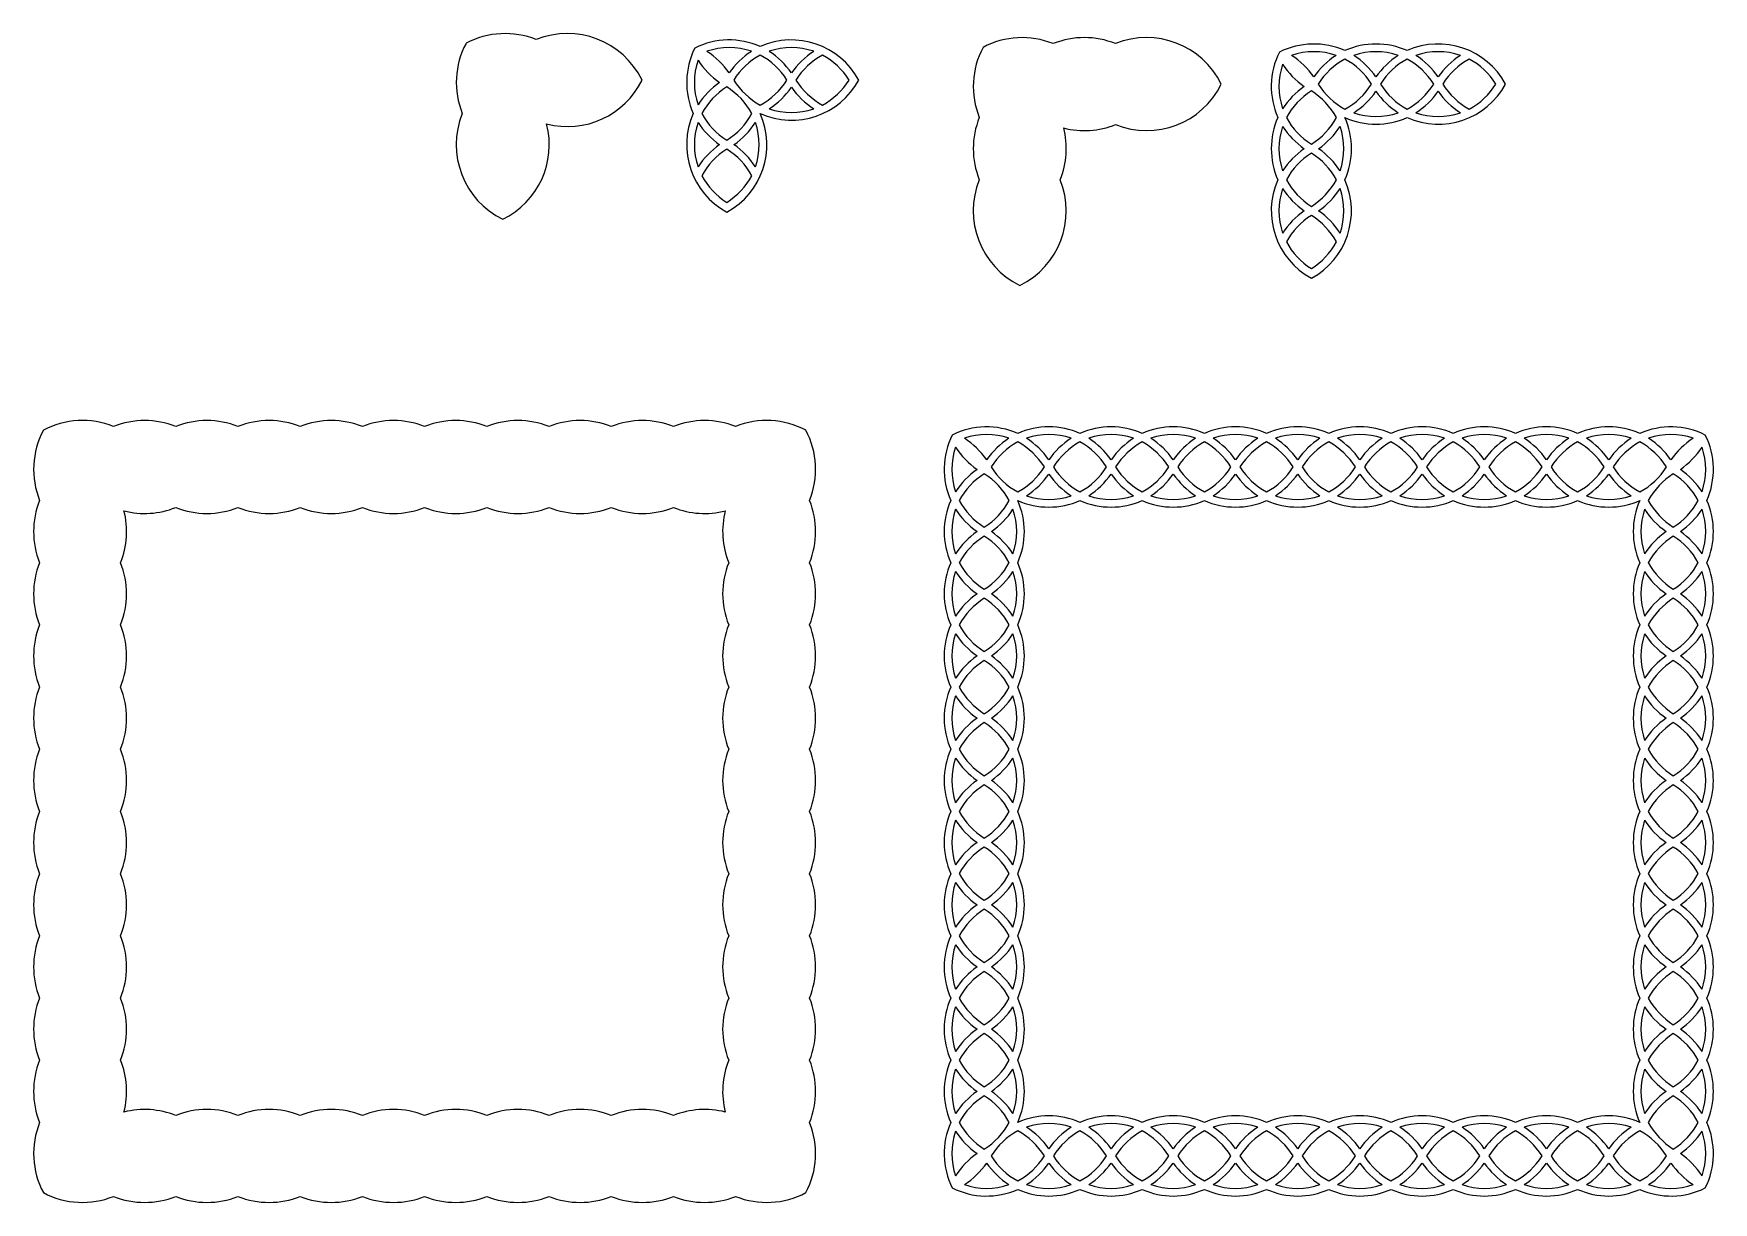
# Model space of a CAD drawing. Extents: x -295 to 99, y 28 to 302.
import ezdxf

# ---------------------------------------------------------------- set-up
doc = ezdxf.new("R2010")
doc.units = 0
doc.layers.get('0').update_dxf_attribs({"linetype": 'CONTINUOUS'})

msp = doc.modelspace()

# ---------------------------------------------------------------- linework, layer by layer
for centre, radius, start, end in [((-176.06, 290.92), 19.5, 151.9588, 201.9571), ((-184.1, 282.88), 19.5, 68.0429, 118.0412), ((-169.52, 282.88), 19.5, 26.1845, 111.9571), ((-131.6, 282.88), 18, 66.1039, 116.579), ((-117.02, 282.88), 18, 28.5578, 113.8961), ((-62.93, 281.93), 19.5, 68.0429, 118.0412), ((-48.35, 281.93), 19.5, 68.0429, 111.9571), ((-33.77, 281.93), 19.5, 26.1845, 111.9571), ((5.41, 281.93), 18, 66.1039, 116.579), ((19.99, 281.93), 18, 66.1039, 113.8961), ((34.56, 281.93), 18, 28.5578, 113.8961), ((-123.56, 290.92), 18, 153.421, 203.8961), ((-123.55, 290.92), 16.21, 161.1961, 198.8039), ((-123.25, 306.21), 18.6, 212.7857, 235.3194), ((-131.6, 282.87), 16.21, 71.1961, 108.8039), ((-146.89, 282.57), 18.6, 34.6806, 57.2143), ((-116.3, 282.57), 18.6, 122.7857, 145.3194), ((-116.3, 282.57), 16.8, 118.4597, 147.9737), ((-132.31, 282.57), 16.8, 32.0263, 61.5403), ((-117.02, 282.87), 16.21, 71.1961, 108.8039), ((-132.31, 282.57), 18.6, 34.6806, 57.2143), ((-101.72, 282.57), 18.6, 122.7857, 145.3194), ((-101.72, 282.57), 16.8, 118.4597, 147.9737), ((-117.74, 282.57), 16.8, 32.0263, 61.5403), ((-54.89, 289.97), 19.5, 151.9588, 201.9571), ((13.45, 289.97), 18, 153.421, 203.8961), ((5.41, 281.92), 16.21, 71.1961, 108.8039), ((-9.89, 281.63), 18.6, 34.6806, 57.2143), ((20.7, 281.63), 18.6, 122.7857, 145.3194), ((20.7, 281.63), 16.8, 118.4597, 147.9737), ((4.69, 281.63), 16.8, 32.0263, 61.5403), ((19.99, 281.92), 16.21, 71.1961, 108.8039), ((4.69, 281.63), 18.6, 34.6806, 57.2143), ((35.28, 281.63), 18.6, 122.7857, 145.3194), ((35.28, 281.63), 16.8, 118.4597, 147.9737), ((19.27, 281.63), 16.8, 32.0263, 61.5403), ((34.56, 281.92), 16.21, 71.1961, 108.8039), ((19.27, 281.63), 18.6, 34.6806, 57.2143), ((49.86, 281.63), 18.6, 122.7857, 145.3194), ((49.86, 281.63), 16.8, 118.4597, 147.9737), ((33.85, 281.63), 16.8, 32.0263, 61.5403), ((-169.52, 300.08), 19.5, 255.5542, 333.8155), ((-116.3, 300.39), 16.8, 212.0263, 241.5403), ((-117.02, 300.08), 18, 246.1039, 331.4422), ((-132.31, 300.39), 16.8, 298.4597, 327.9737), ((-101.72, 300.39), 16.8, 212.0263, 241.5403), ((-117.74, 300.39), 16.8, 298.4597, 327.9737), ((13.46, 289.97), 16.21, 161.1961, 198.8039), ((13.75, 305.27), 18.6, 212.7857, 235.3194), ((-123.25, 275.62), 18.6, 124.6806, 147.2143), ((-123.25, 275.62), 16.8, 122.0263, 151.5403), ((-141.07, 275.62), 16.8, 28.4597, 57.9737), ((-132.31, 300.39), 18.6, 302.7857, 325.3194), ((-101.72, 300.39), 18.6, 214.6806, 237.2143), ((-33.77, 299.14), 19.5, 248.0429, 333.8155), ((13.75, 274.68), 18.6, 124.6806, 147.2143), ((13.75, 274.68), 16.8, 122.0263, 151.5403), ((-4.06, 274.68), 16.8, 28.4597, 57.9737), ((20.7, 299.44), 16.8, 212.0263, 241.5403), ((4.69, 299.44), 16.8, 298.4597, 327.9737), ((4.69, 299.44), 18.6, 302.7857, 325.3194), ((35.28, 299.44), 18.6, 214.6806, 237.2143), ((35.28, 299.44), 16.8, 212.0263, 241.5403), ((34.56, 299.14), 18, 246.1039, 331.4422), ((19.27, 299.44), 16.8, 298.4597, 327.9737), ((19.27, 299.44), 18.6, 302.7857, 325.3194), ((49.86, 299.44), 18.6, 214.6806, 237.2143), ((49.86, 299.44), 16.8, 212.0263, 241.5403), ((33.85, 299.44), 16.8, 298.4597, 327.9737), ((-176.06, 276.34), 19.5, 158.0429, 243.8155), ((-123.56, 276.34), 18, 156.1039, 241.4422), ((-123.25, 291.63), 16.8, 208.4597, 237.9737), ((-141.07, 291.63), 16.8, 302.0263, 331.5403), ((-140.76, 276.34), 18, 298.5578, 23.8961), ((-117.02, 300.09), 16.21, 251.1961, 288.8039), ((19.99, 299.15), 16.21, 251.1961, 288.8039), ((34.56, 299.15), 16.21, 251.1961, 288.8039), ((-193.26, 276.34), 19.5, 296.1845, 14.4458), ((-123.55, 276.34), 16.21, 161.1961, 198.8039), ((-123.25, 291.63), 18.6, 212.7857, 235.3194), ((-141.07, 291.63), 18.6, 304.6806, 327.2143), ((-140.77, 276.34), 16.21, 341.1961, 18.8039), ((-54.89, 275.4), 19.5, 158.0429, 201.9571), ((-72.09, 275.4), 19.5, 338.0429, 14.4458), ((-48.35, 299.14), 19.5, 255.5542, 291.9571), ((13.45, 275.4), 18, 156.1039, 203.8961), ((13.46, 275.4), 16.21, 161.1961, 198.8039), ((13.75, 290.69), 18.6, 212.7857, 235.3194), ((13.75, 290.69), 16.8, 208.4597, 237.9737), ((-4.06, 290.69), 16.8, 302.0263, 331.5403), ((-4.06, 290.69), 18.6, 304.6806, 327.2143), ((-3.77, 275.4), 16.21, 341.1961, 18.8039), ((19.99, 299.14), 18, 246.1039, 293.8961), ((-3.76, 275.4), 18, 336.1039, 23.8961), ((-123.25, 261.04), 18.6, 124.6806, 147.2143), ((-141.07, 261.04), 18.6, 32.7857, 55.3194), ((-123.25, 261.04), 16.8, 122.0263, 151.5403), ((-141.07, 261.04), 16.8, 28.4597, 57.9737), ((13.75, 260.1), 18.6, 124.6806, 147.2143), ((13.75, 260.1), 16.8, 122.0263, 151.5403), ((-4.06, 260.1), 16.8, 28.4597, 57.9737), ((-4.06, 260.1), 18.6, 32.7857, 55.3194), ((-123.25, 277.06), 16.8, 208.4597, 237.9737), ((-141.07, 277.06), 16.8, 302.0263, 331.5403), ((-54.89, 260.82), 19.5, 158.0429, 243.8155), ((-72.09, 260.82), 19.5, 296.1845, 21.9571), ((13.45, 260.82), 18, 156.1039, 241.4422), ((13.75, 276.11), 16.8, 208.4597, 237.9737), ((-3.76, 260.82), 18, 298.5578, 23.8961), ((-4.06, 276.11), 16.8, 302.0263, 331.5403), ((13.46, 260.82), 16.21, 161.1961, 198.8039), ((13.75, 276.11), 18.6, 212.7857, 235.3194), ((-4.06, 276.11), 18.6, 304.6806, 327.2143), ((-3.77, 260.82), 16.21, 341.1961, 18.8039), ((13.75, 245.52), 18.6, 124.6806, 147.2143), ((-4.06, 245.52), 18.6, 32.7857, 55.3194), ((13.75, 245.52), 16.8, 122.0263, 151.5403), ((-4.06, 245.52), 16.8, 28.4597, 57.9737), ((13.75, 261.53), 16.8, 208.4597, 237.9737), ((-4.06, 261.53), 16.8, 302.0263, 331.5403), ((-275.12, 200.22), 19.5, 151.9588, 201.9571), ((-283.17, 192.18), 19.5, 68.0429, 118.0412), ((-268.59, 192.18), 19.5, 68.0429, 111.9571), ((-254.01, 192.18), 19.5, 68.0429, 111.9571), ((-239.43, 192.18), 19.5, 68.0429, 111.9571), ((-224.85, 192.18), 19.5, 68.0429, 111.9571), ((-210.27, 192.18), 19.5, 68.0429, 111.9571), ((-195.69, 192.18), 19.5, 68.0429, 111.9571), ((-181.11, 192.18), 19.5, 68.0429, 111.9571), ((-166.53, 192.18), 19.5, 68.0429, 111.9571), ((-151.95, 192.18), 19.5, 68.0429, 111.9571), ((-137.37, 192.18), 19.5, 68.0429, 111.9571), ((-122.8, 192.18), 19.5, 61.9588, 111.9571), ((-130.84, 200.22), 19.5, 338.0429, 28.0412), ((-71.26, 192.18), 18, 66.1039, 116.579), ((-56.68, 192.18), 18, 66.1039, 113.8961), ((-42.1, 192.18), 18, 66.1039, 113.8961), ((-27.52, 192.18), 18, 66.1039, 113.8961), ((-12.94, 192.18), 18, 66.1039, 113.8961), ((1.64, 192.18), 18, 66.1039, 113.8961), ((16.22, 192.18), 18, 66.1039, 113.8961), ((30.8, 192.18), 18, 66.1039, 113.8961), ((45.38, 192.18), 18, 66.1039, 113.8961), ((59.95, 192.18), 18, 66.1039, 113.8961), ((74.53, 192.18), 18, 66.1039, 113.8961), ((89.11, 192.18), 18, 63.421, 113.8961), ((-63.22, 200.22), 18, 153.421, 203.8961), ((-63.21, 200.22), 16.21, 161.1961, 198.8039), ((-62.91, 215.51), 18.6, 212.7857, 235.3194), ((-71.26, 192.17), 16.21, 71.1961, 108.8039), ((-86.55, 191.87), 18.6, 34.6806, 57.2143), ((-55.96, 191.87), 18.6, 122.7857, 145.3194), ((-55.96, 191.87), 16.8, 118.4597, 147.9737), ((-71.97, 191.87), 16.8, 32.0263, 61.5403), ((-56.68, 192.17), 16.21, 71.1961, 108.8039), ((-71.97, 191.87), 18.6, 34.6806, 57.2143), ((-41.38, 191.87), 18.6, 122.7857, 145.3194), ((-41.38, 191.87), 16.8, 118.4597, 147.9737), ((-57.4, 191.87), 16.8, 32.0263, 61.5403), ((-42.1, 192.17), 16.21, 71.1961, 108.8039), ((-57.4, 191.87), 18.6, 34.6806, 57.2143), ((-26.8, 191.87), 18.6, 122.7857, 145.3194), ((-26.8, 191.87), 16.8, 118.4597, 147.9737), ((-42.82, 191.87), 16.8, 32.0263, 61.5403), ((-27.52, 192.17), 16.21, 71.1961, 108.8039), ((-42.82, 191.87), 18.6, 34.6806, 57.2143), ((-12.23, 191.87), 18.6, 122.7857, 145.3194), ((-12.23, 191.87), 16.8, 118.4597, 147.9737), ((-28.24, 191.87), 16.8, 32.0263, 61.5403), ((-12.94, 192.17), 16.21, 71.1961, 108.8039), ((-28.24, 191.87), 18.6, 34.6806, 57.2143), ((2.35, 191.87), 18.6, 122.7857, 145.3194), ((2.35, 191.87), 16.8, 118.4597, 147.9737), ((-13.66, 191.87), 16.8, 32.0263, 61.5403), ((1.64, 192.17), 16.21, 71.1961, 108.8039), ((-13.66, 191.87), 18.6, 34.6806, 57.2143), ((16.93, 191.87), 18.6, 122.7857, 145.3194), ((16.93, 191.87), 16.8, 118.4597, 147.9737), ((0.92, 191.87), 16.8, 32.0263, 61.5403), ((16.22, 192.17), 16.21, 71.1961, 108.8039), ((0.92, 191.87), 18.6, 34.6806, 57.2143), ((31.51, 191.87), 18.6, 122.7857, 145.3194), ((31.51, 191.87), 16.8, 118.4597, 147.9737), ((15.5, 191.87), 16.8, 32.0263, 61.5403), ((30.8, 192.17), 16.21, 71.1961, 108.8039), ((15.5, 191.87), 18.6, 34.6806, 57.2143), ((46.09, 191.87), 18.6, 122.7857, 145.3194), ((46.09, 191.87), 16.8, 118.4597, 147.9737), ((30.08, 191.87), 16.8, 32.0263, 61.5403), ((45.38, 192.17), 16.21, 71.1961, 108.8039), ((30.08, 191.87), 18.6, 34.6806, 57.2143), ((60.67, 191.87), 18.6, 122.7857, 145.3194), ((60.67, 191.87), 16.8, 118.4597, 147.9737), ((44.66, 191.87), 16.8, 32.0263, 61.5403), ((59.95, 192.17), 16.21, 71.1961, 108.8039), ((44.66, 191.87), 18.6, 34.6806, 57.2143), ((75.25, 191.87), 18.6, 122.7857, 145.3194), ((75.25, 191.87), 16.8, 118.4597, 147.9737), ((59.24, 191.87), 16.8, 32.0263, 61.5403), ((74.53, 192.17), 16.21, 71.1961, 108.8039), ((59.24, 191.87), 18.6, 34.6806, 57.2143), ((89.83, 191.87), 18.6, 122.7857, 145.3194), ((89.83, 191.87), 16.8, 118.4597, 147.9737), ((73.82, 191.87), 16.8, 32.0263, 61.5403), ((89.11, 192.17), 16.21, 71.1961, 108.8039), ((73.82, 191.87), 18.6, 34.6806, 57.2143), ((104.41, 191.87), 18.6, 122.7857, 145.3194), ((80.76, 215.51), 18.6, 304.6806, 327.2143), ((81.06, 200.22), 16.21, 341.1961, 18.8039), ((81.07, 200.22), 18, 336.1039, 26.579), ((-62.91, 184.92), 18.6, 124.6806, 147.2143), ((-62.91, 184.92), 16.8, 122.0263, 151.5403), ((-80.73, 184.92), 16.8, 28.4597, 57.9737), ((-55.96, 209.69), 16.8, 212.0263, 241.5403), ((-71.97, 209.69), 16.8, 298.4597, 327.9737), ((-71.97, 209.69), 18.6, 302.7857, 325.3194), ((-41.38, 209.69), 18.6, 214.6806, 237.2143), ((-41.38, 209.69), 16.8, 212.0263, 241.5403), ((-57.4, 209.69), 16.8, 298.4597, 327.9737), ((-57.4, 209.69), 18.6, 302.7857, 325.3194), ((-26.8, 209.69), 18.6, 214.6806, 237.2143), ((-26.8, 209.69), 16.8, 212.0263, 241.5403), ((-42.82, 209.69), 16.8, 298.4597, 327.9737), ((-42.82, 209.69), 18.6, 302.7857, 325.3194), ((-12.23, 209.69), 18.6, 214.6806, 237.2143), ((-12.23, 209.69), 16.8, 212.0263, 241.5403), ((-28.24, 209.69), 16.8, 298.4597, 327.9737), ((-28.24, 209.69), 18.6, 302.7857, 325.3194), ((2.35, 209.69), 18.6, 214.6806, 237.2143), ((2.35, 209.69), 16.8, 212.0263, 241.5403), ((-13.66, 209.69), 16.8, 298.4597, 327.9737), ((-13.66, 209.69), 18.6, 302.7857, 325.3194), ((16.93, 209.69), 18.6, 214.6806, 237.2143), ((16.93, 209.69), 16.8, 212.0263, 241.5403), ((0.92, 209.69), 16.8, 298.4597, 327.9737), ((0.92, 209.69), 18.6, 302.7857, 325.3194), ((31.51, 209.69), 18.6, 214.6806, 237.2143), ((31.51, 209.69), 16.8, 212.0263, 241.5403), ((15.5, 209.69), 16.8, 298.4597, 327.9737), ((15.5, 209.69), 18.6, 302.7857, 325.3194), ((46.09, 209.69), 18.6, 214.6806, 237.2143), ((46.09, 209.69), 16.8, 212.0263, 241.5403), ((30.08, 209.69), 16.8, 298.4597, 327.9737), ((30.08, 209.69), 18.6, 302.7857, 325.3194), ((60.67, 209.69), 18.6, 214.6806, 237.2143), ((60.67, 209.69), 16.8, 212.0263, 241.5403), ((44.66, 209.69), 16.8, 298.4597, 327.9737), ((44.66, 209.69), 18.6, 302.7857, 325.3194), ((75.25, 209.69), 18.6, 214.6806, 237.2143), ((75.25, 209.69), 16.8, 212.0263, 241.5403), ((59.24, 209.69), 16.8, 298.4597, 327.9737), ((59.24, 209.69), 18.6, 302.7857, 325.3194), ((89.83, 209.69), 18.6, 214.6806, 237.2143), ((89.83, 209.69), 16.8, 212.0263, 241.5403), ((73.82, 209.69), 16.8, 298.4597, 327.9737), ((98.58, 184.92), 16.8, 122.0263, 151.5403), ((80.76, 184.92), 16.8, 28.4597, 57.9737), ((80.76, 184.92), 18.6, 32.7857, 55.3194), ((-275.12, 185.64), 19.5, 158.0429, 201.9571), ((-130.84, 185.64), 19.5, 338.0429, 21.9571), ((-63.22, 185.64), 18, 156.1039, 203.8961), ((-62.91, 200.93), 16.8, 208.4597, 237.9737), ((-80.73, 200.93), 16.8, 302.0263, 331.5403), ((-80.42, 185.64), 18, 336.1039, 23.8961), ((-56.68, 209.38), 18, 246.1039, 293.8961), ((-56.68, 209.39), 16.21, 251.1961, 288.8039), ((-42.1, 209.38), 18, 246.1039, 293.8961), ((-42.1, 209.39), 16.21, 251.1961, 288.8039), ((-27.52, 209.38), 18, 246.1039, 293.8961), ((-27.52, 209.39), 16.21, 251.1961, 288.8039), ((-12.94, 209.38), 18, 246.1039, 293.8961), ((-12.94, 209.39), 16.21, 251.1961, 288.8039), ((1.64, 209.38), 18, 246.1039, 293.8961), ((1.64, 209.39), 16.21, 251.1961, 288.8039), ((16.22, 209.38), 18, 246.1039, 293.8961), ((16.22, 209.39), 16.21, 251.1961, 288.8039), ((30.8, 209.38), 18, 246.1039, 293.8961), ((30.8, 209.39), 16.21, 251.1961, 288.8039), ((45.38, 209.38), 18, 246.1039, 293.8961), ((45.38, 209.39), 16.21, 251.1961, 288.8039), ((59.95, 209.38), 18, 246.1039, 293.8961), ((59.95, 209.39), 16.21, 251.1961, 288.8039), ((74.53, 209.38), 18, 246.1039, 293.8961), ((74.53, 209.39), 16.21, 251.1961, 288.8039), ((98.28, 185.64), 18, 156.1039, 203.8961), ((98.58, 200.93), 16.8, 208.4597, 237.9737), ((80.76, 200.93), 16.8, 302.0263, 331.5403), ((81.07, 185.64), 18, 336.1039, 23.8961), ((-292.33, 185.64), 19.5, 338.0429, 14.4458), ((-268.59, 209.38), 19.5, 255.5542, 291.9571), ((-254.01, 209.38), 19.5, 248.0429, 291.9571), ((-239.43, 209.38), 19.5, 248.0429, 291.9571), ((-224.85, 209.38), 19.5, 248.0429, 291.9571), ((-210.27, 209.38), 19.5, 248.0429, 291.9571), ((-195.69, 209.38), 19.5, 248.0429, 291.9571), ((-181.11, 209.38), 19.5, 248.0429, 291.9571), ((-166.53, 209.38), 19.5, 248.0429, 291.9571), ((-151.95, 209.38), 19.5, 248.0429, 291.9571), ((-137.37, 209.38), 19.5, 248.0429, 284.4458), ((-113.63, 185.64), 19.5, 165.5542, 201.9571), ((-63.21, 185.64), 16.21, 161.1961, 198.8039), ((-62.91, 200.93), 18.6, 212.7857, 235.3194), ((-80.73, 200.93), 18.6, 304.6806, 327.2143), ((-80.43, 185.64), 16.21, 341.1961, 18.8039), ((98.29, 185.64), 16.21, 161.1961, 198.8039), ((98.58, 200.93), 18.6, 212.7857, 235.3194), ((80.76, 200.93), 18.6, 304.6806, 327.2143), ((81.06, 185.64), 16.21, 341.1961, 18.8039), ((-62.91, 170.34), 18.6, 124.6806, 147.2143), ((-80.73, 170.34), 18.6, 32.7857, 55.3194), ((98.58, 170.34), 18.6, 124.6806, 147.2143), ((80.76, 170.34), 18.6, 32.7857, 55.3194), ((-62.91, 170.34), 16.8, 122.0263, 151.5403), ((-80.73, 170.34), 16.8, 28.4597, 57.9737), ((98.58, 170.34), 16.8, 122.0263, 151.5403), ((80.76, 170.34), 16.8, 28.4597, 57.9737), ((-275.12, 171.06), 19.5, 158.0429, 201.9571), ((-292.33, 171.06), 19.5, 338.0429, 21.9571), ((-113.63, 171.06), 19.5, 158.0429, 201.9571), ((-130.84, 171.06), 19.5, 338.0429, 21.9571), ((-63.22, 171.06), 18, 156.1039, 203.8961), ((-62.91, 186.36), 16.8, 208.4597, 237.9737), ((-80.73, 186.36), 16.8, 302.0263, 331.5403), ((-80.42, 171.06), 18, 336.1039, 23.8961), ((98.28, 171.06), 18, 156.1039, 203.8961), ((98.58, 186.36), 16.8, 208.4597, 237.9737), ((80.76, 186.36), 16.8, 302.0263, 331.5403), ((81.07, 171.06), 18, 336.1039, 23.8961), ((-63.21, 171.06), 16.21, 161.1961, 198.8039), ((-62.91, 186.36), 18.6, 212.7857, 235.3194), ((-80.73, 186.36), 18.6, 304.6806, 327.2143), ((-80.43, 171.06), 16.21, 341.1961, 18.8039), ((98.29, 171.06), 16.21, 161.1961, 198.8039), ((98.58, 186.36), 18.6, 212.7857, 235.3194), ((80.76, 186.36), 18.6, 304.6806, 327.2143), ((81.06, 171.06), 16.21, 341.1961, 18.8039), ((-62.91, 155.76), 18.6, 124.6806, 147.2143), ((-62.91, 155.76), 16.8, 122.0263, 151.5403), ((-80.73, 155.76), 16.8, 28.4597, 57.9737), ((-80.73, 155.76), 18.6, 32.7857, 55.3194), ((98.58, 155.76), 18.6, 124.6806, 147.2143), ((98.58, 155.76), 16.8, 122.0263, 151.5403), ((80.76, 155.76), 16.8, 28.4597, 57.9737), ((80.76, 155.76), 18.6, 32.7857, 55.3194), ((-275.12, 156.48), 19.5, 158.0429, 201.9571), ((-292.33, 156.48), 19.5, 338.0429, 21.9571), ((-113.63, 156.48), 19.5, 158.0429, 201.9571), ((-130.84, 156.48), 19.5, 338.0429, 21.9571), ((-63.22, 156.48), 18, 156.1039, 203.8961), ((-63.21, 156.48), 16.21, 161.1961, 198.8039), ((-62.91, 171.78), 18.6, 212.7857, 235.3194), ((-62.91, 171.78), 16.8, 208.4597, 237.9737), ((-80.73, 171.78), 16.8, 302.0263, 331.5403), ((-80.73, 171.78), 18.6, 304.6806, 327.2143), ((-80.43, 156.48), 16.21, 341.1961, 18.8039), ((-80.42, 156.48), 18, 336.1039, 23.8961), ((98.28, 156.48), 18, 156.1039, 203.8961), ((98.29, 156.48), 16.21, 161.1961, 198.8039), ((98.58, 171.78), 18.6, 212.7857, 235.3194), ((98.58, 171.78), 16.8, 208.4597, 237.9737), ((80.76, 171.78), 16.8, 302.0263, 331.5403), ((80.76, 171.78), 18.6, 304.6806, 327.2143), ((81.06, 156.48), 16.21, 341.1961, 18.8039), ((81.07, 156.48), 18, 336.1039, 23.8961), ((-62.91, 141.19), 18.6, 124.6806, 147.2143), ((-62.91, 141.19), 16.8, 122.0263, 151.5403), ((-80.73, 141.19), 16.8, 28.4597, 57.9737), ((-80.73, 141.19), 18.6, 32.7857, 55.3194), ((98.58, 141.19), 18.6, 124.6806, 147.2143), ((98.58, 141.19), 16.8, 122.0263, 151.5403), ((80.76, 141.19), 16.8, 28.4597, 57.9737), ((80.76, 141.19), 18.6, 32.7857, 55.3194), ((-275.12, 141.9), 19.5, 158.0429, 201.9571), ((-292.33, 141.9), 19.5, 338.0429, 21.9571), ((-113.63, 141.9), 19.5, 158.0429, 201.9571), ((-130.84, 141.9), 19.5, 338.0429, 21.9571), ((-63.22, 141.9), 18, 156.1039, 203.8961), ((-63.21, 141.9), 16.21, 161.1961, 198.8039), ((-62.91, 157.2), 18.6, 212.7857, 235.3194), ((-62.91, 157.2), 16.8, 208.4597, 237.9737), ((-80.73, 157.2), 16.8, 302.0263, 331.5403), ((-80.73, 157.2), 18.6, 304.6806, 327.2143), ((-80.43, 141.9), 16.21, 341.1961, 18.8039), ((-80.42, 141.9), 18, 336.1039, 23.8961), ((98.28, 141.9), 18, 156.1039, 203.8961), ((98.29, 141.9), 16.21, 161.1961, 198.8039), ((98.58, 157.2), 18.6, 212.7857, 235.3194), ((98.58, 157.2), 16.8, 208.4597, 237.9737), ((80.76, 157.2), 16.8, 302.0263, 331.5403), ((80.76, 157.2), 18.6, 304.6806, 327.2143), ((81.06, 141.9), 16.21, 341.1961, 18.8039), ((81.07, 141.9), 18, 336.1039, 23.8961), ((-62.91, 126.61), 18.6, 124.6806, 147.2143), ((-80.73, 126.61), 18.6, 32.7857, 55.3194), ((98.58, 126.61), 18.6, 124.6806, 147.2143), ((80.76, 126.61), 18.6, 32.7857, 55.3194), ((-62.91, 126.61), 16.8, 122.0263, 151.5403), ((-80.73, 126.61), 16.8, 28.4597, 57.9737), ((98.58, 126.61), 16.8, 122.0263, 151.5403), ((80.76, 126.61), 16.8, 28.4597, 57.9737), ((-275.12, 127.32), 19.5, 158.0429, 201.9571), ((-292.33, 127.32), 19.5, 338.0429, 21.9571), ((-113.63, 127.32), 19.5, 158.0429, 201.9571), ((-130.84, 127.32), 19.5, 338.0429, 21.9571), ((-63.22, 127.32), 18, 156.1039, 203.8961), ((-62.91, 142.62), 16.8, 208.4597, 237.9737), ((-80.73, 142.62), 16.8, 302.0263, 331.5403), ((-80.42, 127.32), 18, 336.1039, 23.8961), ((98.28, 127.32), 18, 156.1039, 203.8961), ((98.58, 142.62), 16.8, 208.4597, 237.9737), ((80.76, 142.62), 16.8, 302.0263, 331.5403), ((81.07, 127.32), 18, 336.1039, 23.8961), ((-63.21, 127.32), 16.21, 161.1961, 198.8039), ((-62.91, 142.62), 18.6, 212.7857, 235.3194), ((-80.73, 142.62), 18.6, 304.6806, 327.2143), ((-80.43, 127.32), 16.21, 341.1961, 18.8039), ((98.29, 127.32), 16.21, 161.1961, 198.8039), ((98.58, 142.62), 18.6, 212.7857, 235.3194), ((80.76, 142.62), 18.6, 304.6806, 327.2143), ((81.06, 127.32), 16.21, 341.1961, 18.8039), ((-62.91, 112.03), 18.6, 124.6806, 147.2143), ((-62.91, 112.03), 16.8, 122.0263, 151.5403), ((-80.73, 112.03), 16.8, 28.4597, 57.9737), ((-80.73, 112.03), 18.6, 32.7857, 55.3194), ((98.58, 112.03), 18.6, 124.6806, 147.2143), ((98.58, 112.03), 16.8, 122.0263, 151.5403), ((80.76, 112.03), 16.8, 28.4597, 57.9737), ((80.76, 112.03), 18.6, 32.7857, 55.3194), ((-275.12, 112.74), 19.5, 158.0429, 201.9571), ((-292.33, 112.74), 19.5, 338.0429, 21.9571), ((-113.63, 112.74), 19.5, 158.0429, 201.9571), ((-130.84, 112.74), 19.5, 338.0429, 21.9571), ((-63.22, 112.74), 18, 156.1039, 203.8961), ((-62.91, 128.04), 16.8, 208.4597, 237.9737), ((-80.73, 128.04), 16.8, 302.0263, 331.5403), ((-80.42, 112.74), 18, 336.1039, 23.8961), ((98.28, 112.74), 18, 156.1039, 203.8961), ((98.58, 128.04), 16.8, 208.4597, 237.9737), ((80.76, 128.04), 16.8, 302.0263, 331.5403), ((81.07, 112.74), 18, 336.1039, 23.8961), ((-63.21, 112.74), 16.21, 161.1961, 198.8039), ((-62.91, 128.04), 18.6, 212.7857, 235.3194), ((-80.73, 128.04), 18.6, 304.6806, 327.2143), ((-80.43, 112.74), 16.21, 341.1961, 18.8039), ((98.29, 112.74), 16.21, 161.1961, 198.8039), ((98.58, 128.04), 18.6, 212.7857, 235.3194), ((80.76, 128.04), 18.6, 304.6806, 327.2143), ((81.06, 112.74), 16.21, 341.1961, 18.8039), ((-62.91, 97.45), 18.6, 124.6806, 147.2143), ((-62.91, 97.45), 16.8, 122.0263, 151.5403), ((-80.73, 97.45), 16.8, 28.4597, 57.9737), ((-80.73, 97.45), 18.6, 32.7857, 55.3194), ((98.58, 97.45), 18.6, 124.6806, 147.2143), ((98.58, 97.45), 16.8, 122.0263, 151.5403), ((80.76, 97.45), 16.8, 28.4597, 57.9737), ((80.76, 97.45), 18.6, 32.7857, 55.3194), ((-275.12, 98.16), 19.5, 158.0429, 201.9571), ((-292.33, 98.16), 19.5, 338.0429, 21.9571), ((-113.63, 98.16), 19.5, 158.0429, 201.9571), ((-130.84, 98.16), 19.5, 338.0429, 21.9571), ((-63.22, 98.16), 18, 156.1039, 203.8961), ((-63.21, 98.16), 16.21, 161.1961, 198.8039), ((-62.91, 113.46), 18.6, 212.7857, 235.3194), ((-62.91, 113.46), 16.8, 208.4597, 237.9737), ((-80.73, 113.46), 16.8, 302.0263, 331.5403), ((-80.73, 113.46), 18.6, 304.6806, 327.2143), ((-80.43, 98.16), 16.21, 341.1961, 18.8039), ((-80.42, 98.16), 18, 336.1039, 23.8961), ((98.28, 98.16), 18, 156.1039, 203.8961), ((98.29, 98.16), 16.21, 161.1961, 198.8039), ((98.58, 113.46), 18.6, 212.7857, 235.3194), ((98.58, 113.46), 16.8, 208.4597, 237.9737), ((80.76, 113.46), 16.8, 302.0263, 331.5403), ((80.76, 113.46), 18.6, 304.6806, 327.2143), ((81.06, 98.16), 16.21, 341.1961, 18.8039), ((81.07, 98.16), 18, 336.1039, 23.8961), ((-62.91, 82.87), 18.6, 124.6806, 147.2143), ((-62.91, 82.87), 16.8, 122.0263, 151.5403), ((-80.73, 82.87), 16.8, 28.4597, 57.9737), ((-80.73, 82.87), 18.6, 32.7857, 55.3194), ((98.58, 82.87), 18.6, 124.6806, 147.2143), ((98.58, 82.87), 16.8, 122.0263, 151.5403), ((80.76, 82.87), 16.8, 28.4597, 57.9737), ((80.76, 82.87), 18.6, 32.7857, 55.3194), ((-275.12, 83.58), 19.5, 158.0429, 201.9571), ((-292.33, 83.58), 19.5, 338.0429, 21.9571), ((-113.63, 83.58), 19.5, 158.0429, 201.9571), ((-130.84, 83.58), 19.5, 338.0429, 21.9571), ((-63.22, 83.58), 18, 156.1039, 203.8961), ((-62.91, 98.88), 16.8, 208.4597, 237.9737), ((-80.73, 98.88), 16.8, 302.0263, 331.5403), ((-80.42, 83.58), 18, 336.1039, 23.8961), ((98.28, 83.58), 18, 156.1039, 203.8961), ((98.58, 98.88), 16.8, 208.4597, 237.9737), ((80.76, 98.88), 16.8, 302.0263, 331.5403), ((81.07, 83.58), 18, 336.1039, 23.8961), ((-63.21, 83.58), 16.21, 161.1961, 198.8039), ((-62.91, 98.88), 18.6, 212.7857, 235.3194), ((-80.73, 98.88), 18.6, 304.6806, 327.2143), ((-80.43, 83.58), 16.21, 341.1961, 18.8039), ((98.29, 83.58), 16.21, 161.1961, 198.8039), ((98.58, 98.88), 18.6, 212.7857, 235.3194), ((80.76, 98.88), 18.6, 304.6806, 327.2143), ((81.06, 83.58), 16.21, 341.1961, 18.8039), ((-62.91, 68.29), 18.6, 124.6806, 147.2143), ((-80.73, 68.29), 18.6, 32.7857, 55.3194), ((98.58, 68.29), 18.6, 124.6806, 147.2143), ((80.76, 68.29), 18.6, 32.7857, 55.3194), ((-62.91, 68.29), 16.8, 122.0263, 151.5403), ((-80.73, 68.29), 16.8, 28.4597, 57.9737), ((98.58, 68.29), 16.8, 122.0263, 151.5403), ((80.76, 68.29), 16.8, 28.4597, 57.9737), ((-275.12, 69.01), 19.5, 158.0429, 201.9571), ((-292.33, 69.01), 19.5, 338.0429, 21.9571), ((-113.63, 69.01), 19.5, 158.0429, 201.9571), ((-130.84, 69.01), 19.5, 338.0429, 21.9571), ((-63.22, 69.01), 18, 156.1039, 203.8961), ((-62.91, 84.3), 16.8, 208.4597, 237.9737), ((-80.73, 84.3), 16.8, 302.0263, 331.5403), ((-80.42, 69.01), 18, 336.1039, 23.8961), ((98.28, 69.01), 18, 156.1039, 203.8961), ((98.58, 84.3), 16.8, 208.4597, 237.9737), ((80.76, 84.3), 16.8, 302.0263, 331.5403), ((81.07, 69.01), 18, 336.1039, 23.8961), ((-63.21, 69.01), 16.21, 161.1961, 198.8039), ((-62.91, 84.3), 18.6, 212.7857, 235.3194), ((-80.73, 84.3), 18.6, 304.6806, 327.2143), ((-80.43, 69.01), 16.21, 341.1961, 18.8039), ((98.29, 69.01), 16.21, 161.1961, 198.8039), ((98.58, 84.3), 18.6, 212.7857, 235.3194), ((80.76, 84.3), 18.6, 304.6806, 327.2143), ((81.06, 69.01), 16.21, 341.1961, 18.8039), ((-62.91, 53.71), 18.6, 124.6806, 147.2143), ((-62.91, 53.71), 16.8, 122.0263, 151.5403), ((-80.73, 53.71), 16.8, 28.4597, 57.9737), ((-80.73, 53.71), 18.6, 32.7857, 55.3194), ((98.58, 53.71), 18.6, 124.6806, 147.2143), ((98.58, 53.71), 16.8, 122.0263, 151.5403), ((80.76, 53.71), 16.8, 28.4597, 57.9737), ((80.76, 53.71), 18.6, 32.7857, 55.3194), ((-275.12, 54.43), 19.5, 158.0429, 201.9571), ((-292.33, 54.43), 19.5, 345.5542, 21.9571), ((-113.63, 54.43), 19.5, 158.0429, 194.4458), ((-130.84, 54.43), 19.5, 338.0429, 21.9571), ((-63.22, 54.43), 18, 156.1039, 203.8961), ((-63.21, 54.43), 16.21, 161.1961, 198.8039), ((-62.91, 69.72), 18.6, 212.7857, 235.3194), ((-62.91, 69.72), 16.8, 208.4597, 237.9737), ((-80.73, 69.72), 16.8, 302.0263, 331.5403), ((-80.73, 69.72), 18.6, 304.6806, 327.2143), ((-80.43, 54.43), 16.21, 341.1961, 18.8039), ((-80.42, 54.43), 18, 336.1039, 23.8961), ((98.28, 54.43), 18, 156.1039, 203.8961), ((98.29, 54.43), 16.21, 161.1961, 198.8039), ((98.58, 69.72), 18.6, 212.7857, 235.3194), ((98.58, 69.72), 16.8, 208.4597, 237.9737), ((80.76, 69.72), 16.8, 302.0263, 331.5403), ((80.76, 69.72), 18.6, 304.6806, 327.2143), ((81.06, 54.43), 16.21, 341.1961, 18.8039), ((81.07, 54.43), 18, 336.1039, 23.8961), ((-62.91, 39.13), 18.6, 124.6806, 147.2143), ((-62.91, 39.13), 16.8, 122.0263, 151.5403), ((-80.73, 39.13), 16.8, 28.4597, 57.9737), ((-80.73, 39.13), 18.6, 32.7857, 55.3194), ((98.58, 39.13), 18.6, 124.6806, 147.2143), ((98.58, 39.13), 16.8, 122.0263, 151.5403), ((80.76, 39.13), 16.8, 28.4597, 57.9737), ((80.76, 39.13), 18.6, 32.7857, 55.3194), ((-268.59, 30.68), 19.5, 68.0429, 104.4458), ((-254.01, 30.68), 19.5, 68.0429, 111.9571), ((-239.43, 30.68), 19.5, 68.0429, 111.9571), ((-224.85, 30.68), 19.5, 68.0429, 111.9571), ((-210.27, 30.68), 19.5, 68.0429, 111.9571), ((-195.69, 30.68), 19.5, 68.0429, 111.9571), ((-181.11, 30.68), 19.5, 68.0429, 111.9571), ((-166.53, 30.68), 19.5, 68.0429, 111.9571), ((-151.95, 30.68), 19.5, 68.0429, 111.9571), ((-137.37, 30.68), 19.5, 75.5542, 111.9571), ((-56.68, 30.68), 18, 66.1039, 113.8961), ((-42.1, 30.68), 18, 66.1039, 113.8961), ((-27.52, 30.68), 18, 66.1039, 113.8961), ((-12.94, 30.68), 18, 66.1039, 113.8961), ((1.64, 30.68), 18, 66.1039, 113.8961), ((16.22, 30.68), 18, 66.1039, 113.8961), ((30.8, 30.68), 18, 66.1039, 113.8961), ((45.38, 30.68), 18, 66.1039, 113.8961), ((59.95, 30.68), 18, 66.1039, 113.8961), ((74.53, 30.68), 18, 66.1039, 113.8961), ((-275.12, 39.85), 19.5, 158.0429, 208.0412), ((-130.84, 39.85), 19.5, 331.9588, 21.9571), ((-63.22, 39.85), 18, 156.1039, 206.579), ((-63.21, 39.85), 16.21, 161.1961, 198.8039), ((-62.91, 55.14), 18.6, 212.7857, 235.3194), ((-62.91, 55.14), 16.8, 208.4597, 237.9737), ((-80.73, 55.14), 16.8, 302.0263, 331.5403), ((-55.96, 30.38), 16.8, 118.4597, 147.9737), ((-71.97, 30.38), 16.8, 32.0263, 61.5403), ((-56.68, 30.67), 16.21, 71.1961, 108.8039), ((-71.97, 30.38), 18.6, 34.6806, 57.2143), ((-41.38, 30.38), 18.6, 122.7857, 145.3194), ((-41.38, 30.38), 16.8, 118.4597, 147.9737), ((-57.4, 30.38), 16.8, 32.0263, 61.5403), ((-42.1, 30.67), 16.21, 71.1961, 108.8039), ((-57.4, 30.38), 18.6, 34.6806, 57.2143), ((-26.8, 30.38), 18.6, 122.7857, 145.3194), ((-26.8, 30.38), 16.8, 118.4597, 147.9737), ((-42.82, 30.38), 16.8, 32.0263, 61.5403), ((-27.52, 30.67), 16.21, 71.1961, 108.8039), ((-42.82, 30.38), 18.6, 34.6806, 57.2143), ((-12.23, 30.38), 18.6, 122.7857, 145.3194), ((-12.23, 30.38), 16.8, 118.4597, 147.9737), ((-28.24, 30.38), 16.8, 32.0263, 61.5403), ((-12.94, 30.67), 16.21, 71.1961, 108.8039), ((-28.24, 30.38), 18.6, 34.6806, 57.2143), ((2.35, 30.38), 18.6, 122.7857, 145.3194), ((2.35, 30.38), 16.8, 118.4597, 147.9737), ((-13.66, 30.38), 16.8, 32.0263, 61.5403), ((1.64, 30.67), 16.21, 71.1961, 108.8039), ((-13.66, 30.38), 18.6, 34.6806, 57.2143), ((16.93, 30.38), 18.6, 122.7857, 145.3194), ((16.93, 30.38), 16.8, 118.4597, 147.9737), ((0.92, 30.38), 16.8, 32.0263, 61.5403), ((16.22, 30.67), 16.21, 71.1961, 108.8039), ((0.92, 30.38), 18.6, 34.6806, 57.2143), ((31.51, 30.38), 18.6, 122.7857, 145.3194), ((31.51, 30.38), 16.8, 118.4597, 147.9737), ((15.5, 30.38), 16.8, 32.0263, 61.5403), ((30.8, 30.67), 16.21, 71.1961, 108.8039), ((15.5, 30.38), 18.6, 34.6806, 57.2143), ((46.09, 30.38), 18.6, 122.7857, 145.3194), ((46.09, 30.38), 16.8, 118.4597, 147.9737), ((30.08, 30.38), 16.8, 32.0263, 61.5403), ((45.38, 30.67), 16.21, 71.1961, 108.8039), ((30.08, 30.38), 18.6, 34.6806, 57.2143), ((60.67, 30.38), 18.6, 122.7857, 145.3194), ((60.67, 30.38), 16.8, 118.4597, 147.9737), ((44.66, 30.38), 16.8, 32.0263, 61.5403), ((59.95, 30.67), 16.21, 71.1961, 108.8039), ((44.66, 30.38), 18.6, 34.6806, 57.2143), ((75.25, 30.38), 18.6, 122.7857, 145.3194), ((75.25, 30.38), 16.8, 118.4597, 147.9737), ((59.24, 30.38), 16.8, 32.0263, 61.5403), ((74.53, 30.67), 16.21, 71.1961, 108.8039), ((59.24, 30.38), 18.6, 34.6806, 57.2143), ((89.83, 30.38), 18.6, 122.7857, 145.3194), ((89.83, 30.38), 16.8, 118.4597, 147.9737), ((73.82, 30.38), 16.8, 32.0263, 61.5403), ((98.58, 55.14), 16.8, 208.4597, 237.9737), ((80.76, 55.14), 16.8, 302.0263, 331.5403), ((80.76, 55.14), 18.6, 304.6806, 327.2143), ((81.06, 39.85), 16.21, 341.1961, 18.8039), ((81.07, 39.85), 18, 333.421, 23.8961), ((-62.91, 24.55), 18.6, 124.6806, 147.2143), ((80.76, 24.55), 18.6, 32.7857, 55.3194), ((-86.55, 48.2), 18.6, 302.7857, 325.3194), ((-55.96, 48.2), 18.6, 214.6806, 237.2143), ((-55.96, 48.2), 16.8, 212.0263, 241.5403), ((-71.97, 48.2), 16.8, 298.4597, 327.9737), ((-71.97, 48.2), 18.6, 302.7857, 325.3194), ((-41.38, 48.2), 18.6, 214.6806, 237.2143), ((-41.38, 48.2), 16.8, 212.0263, 241.5403), ((-57.4, 48.2), 16.8, 298.4597, 327.9737), ((-57.4, 48.2), 18.6, 302.7857, 325.3194), ((-26.8, 48.2), 18.6, 214.6806, 237.2143), ((-26.8, 48.2), 16.8, 212.0263, 241.5403), ((-42.82, 48.2), 16.8, 298.4597, 327.9737), ((-42.82, 48.2), 18.6, 302.7857, 325.3194), ((-12.23, 48.2), 18.6, 214.6806, 237.2143), ((-12.23, 48.2), 16.8, 212.0263, 241.5403), ((-28.24, 48.2), 16.8, 298.4597, 327.9737), ((-28.24, 48.2), 18.6, 302.7857, 325.3194), ((2.35, 48.2), 18.6, 214.6806, 237.2143), ((2.35, 48.2), 16.8, 212.0263, 241.5403), ((-13.66, 48.2), 16.8, 298.4597, 327.9737), ((-13.66, 48.2), 18.6, 302.7857, 325.3194), ((16.93, 48.2), 18.6, 214.6806, 237.2143), ((16.93, 48.2), 16.8, 212.0263, 241.5403), ((0.92, 48.2), 16.8, 298.4597, 327.9737), ((0.92, 48.2), 18.6, 302.7857, 325.3194), ((31.51, 48.2), 18.6, 214.6806, 237.2143), ((31.51, 48.2), 16.8, 212.0263, 241.5403), ((15.5, 48.2), 16.8, 298.4597, 327.9737), ((15.5, 48.2), 18.6, 302.7857, 325.3194), ((46.09, 48.2), 18.6, 214.6806, 237.2143), ((46.09, 48.2), 16.8, 212.0263, 241.5403), ((30.08, 48.2), 16.8, 298.4597, 327.9737), ((30.08, 48.2), 18.6, 302.7857, 325.3194), ((60.67, 48.2), 18.6, 214.6806, 237.2143), ((60.67, 48.2), 16.8, 212.0263, 241.5403), ((44.66, 48.2), 16.8, 298.4597, 327.9737), ((44.66, 48.2), 18.6, 302.7857, 325.3194), ((75.25, 48.2), 18.6, 214.6806, 237.2143), ((75.25, 48.2), 16.8, 212.0263, 241.5403), ((59.24, 48.2), 16.8, 298.4597, 327.9737), ((59.24, 48.2), 18.6, 302.7857, 325.3194), ((89.83, 48.2), 18.6, 214.6806, 237.2143), ((89.83, 48.2), 16.8, 212.0263, 241.5403), ((73.82, 48.2), 16.8, 298.4597, 327.9737), ((73.82, 48.2), 18.6, 302.7857, 325.3194), ((104.41, 48.2), 18.6, 214.6806, 237.2143), ((-71.26, 47.89), 18, 243.421, 293.8961), ((-71.26, 47.9), 16.21, 251.1961, 288.8039), ((-56.68, 47.9), 16.21, 251.1961, 288.8039), ((-42.1, 47.9), 16.21, 251.1961, 288.8039), ((-27.52, 47.9), 16.21, 251.1961, 288.8039), ((-12.94, 47.9), 16.21, 251.1961, 288.8039), ((1.64, 47.9), 16.21, 251.1961, 288.8039), ((16.22, 47.9), 16.21, 251.1961, 288.8039), ((30.8, 47.9), 16.21, 251.1961, 288.8039), ((45.38, 47.9), 16.21, 251.1961, 288.8039), ((59.95, 47.9), 16.21, 251.1961, 288.8039), ((74.53, 47.9), 16.21, 251.1961, 288.8039), ((89.11, 47.89), 18, 246.1039, 296.579), ((89.11, 47.9), 16.21, 251.1961, 288.8039), ((-283.17, 47.89), 19.5, 241.9588, 291.9571), ((-268.59, 47.89), 19.5, 248.0429, 291.9571), ((-254.01, 47.89), 19.5, 248.0429, 291.9571), ((-239.43, 47.89), 19.5, 248.0429, 291.9571), ((-224.85, 47.89), 19.5, 248.0429, 291.9571), ((-210.27, 47.89), 19.5, 248.0429, 291.9571), ((-195.69, 47.89), 19.5, 248.0429, 291.9571), ((-181.11, 47.89), 19.5, 248.0429, 291.9571), ((-166.53, 47.89), 19.5, 248.0429, 291.9571), ((-151.95, 47.89), 19.5, 248.0429, 291.9571), ((-137.37, 47.89), 19.5, 248.0429, 291.9571), ((-122.8, 47.89), 19.5, 248.0429, 298.0412), ((-56.68, 47.89), 18, 246.1039, 293.8961), ((-42.1, 47.89), 18, 246.1039, 293.8961), ((-27.52, 47.89), 18, 246.1039, 293.8961), ((-12.94, 47.89), 18, 246.1039, 293.8961), ((1.64, 47.89), 18, 246.1039, 293.8961), ((16.22, 47.89), 18, 246.1039, 293.8961), ((30.8, 47.89), 18, 246.1039, 293.8961), ((45.38, 47.89), 18, 246.1039, 293.8961), ((59.95, 47.89), 18, 246.1039, 293.8961), ((74.53, 47.89), 18, 246.1039, 293.8961)]:
    msp.add_arc(centre, radius, start, end)

doc.saveas('drawing.dxf')
